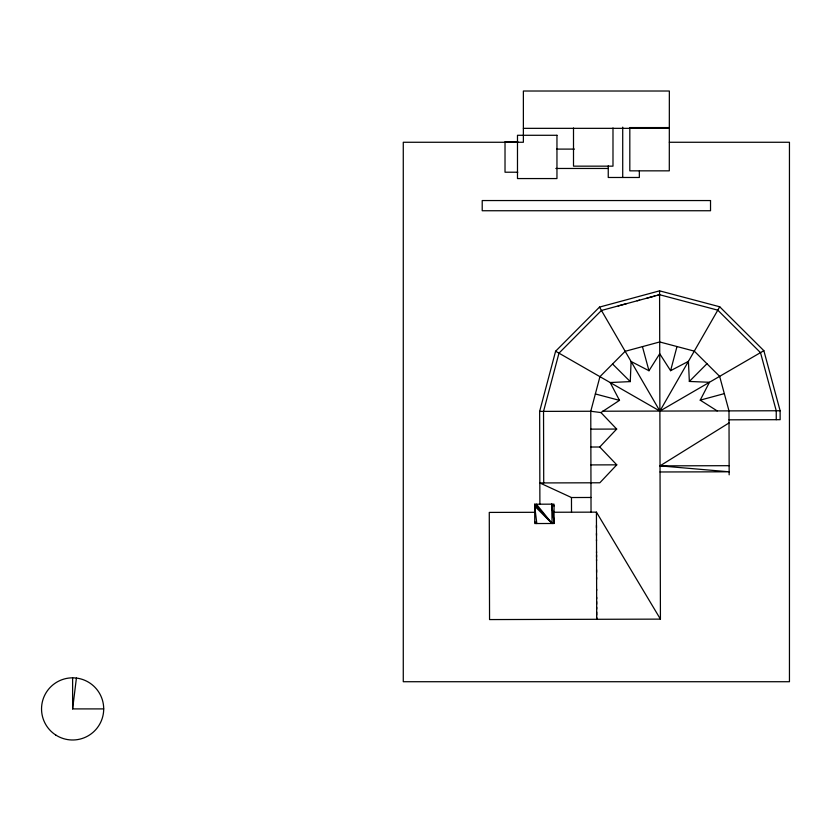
<?xml version="1.0" encoding="UTF-8"?>
<svg xmlns="http://www.w3.org/2000/svg" width="831" height="831" viewBox="0 0 831 831"><rect width="100%" height="100%" fill="white"/><g stroke="black" fill="none" stroke-linecap="round" stroke-linejoin="round"><path stroke-width="1.25" d="M539.89 504.199L539.651 411.387L590.768 411.252L600.938 412.56L619.5 400.365L610.162 382.53L630.262 381.606L631.093 361.495L648.969 370.74L659.731 353.746L670.596 370.688L688.421 361.35L689.346 381.45L709.456 382.281L700.211 400.147L717.215 410.919M103.709 708.905L72.619 708.905L76.41 678.054M539.651 411.387L555.607 351.222L599.494 307.096L659.575 290.84L719.729 306.784L763.855 350.682L780.122 410.753L780.143 419.686L729.016 419.821M670.596 370.688L676.995 346.548M719.729 306.784L659.887 411.075L555.607 351.222M590.862 447.026L599.753 447.005L616.675 429.066L600.938 412.56M599.753 447.005L616.768 464.841L599.847 482.78L539.838 482.936L571.468 497.53L590.997 497.478M689.346 381.45L706.963 363.739M660.043 471.977L729.151 471.8L660.022 465.869L729.026 422.948M763.855 350.682L659.887 411.075L599.494 307.096M618.181 305.933L626.449 303.689M637.159 300.791L639.59 300.126M646.83 298.173L659.585 294.714L717.797 310.16L760.5 352.635L776.237 410.763L776.258 419.697M654.818 296.013L601.447 310.462L558.972 353.154L543.536 411.376L543.713 482.925M657.186 295.369L659.585 294.714M700.211 400.147L724.32 393.624M602.558 411.22L780.122 410.753M590.82 429.139L616.675 429.066M590.914 464.913L616.768 464.841M660.022 465.869L729.14 465.682M534.697 504.209L554.028 504.157L554.08 523.488L534.749 523.54L534.697 504.209L552.096 523.499L551.711 504.168L554.028 505.944M534.717 512.301L489.272 512.415L489.552 619.573L660.427 619.126L659.575 290.84M554.048 512.249L596.429 512.145L660.427 619.126M669.298 127.579L629.815 127.579L629.815 170.843L669.298 170.843L669.35 91.015L523.374 91.015L523.374 142.267L403.274 142.267L403.274 681.721L789.45 681.721L789.45 142.267L669.35 142.267M523.374 128.338L669.35 128.338M517.796 141.644L505.019 141.644L505.019 172.214L517.796 172.214M556.562 149.102L574.429 149.102M555.856 168.464L608.199 168.464M595.36 393.956L619.5 400.365M534.738 521.702L536.816 523.54L534.697 506.193L552.096 523.499L536.431 504.209M612.561 363.988L630.262 381.606M642.436 346.631L648.969 370.74M554.069 521.276L551.711 504.168L554.08 523.488M729.161 474.833L728.995 410.888L719.646 376.36L694.28 351.129L659.7 341.957L625.172 351.305L599.94 376.672L590.768 411.252L591.038 512.156M596.429 512.145L596.71 619.292L596.7 617.204M596.461 525.369L596.471 527.737M596.481 533.388L596.492 535.372M596.502 539.589L596.502 540.908M596.533 551.628L596.533 552.854M596.544 554.911L596.544 557.248M596.554 559.346L596.554 560.8M596.585 569.744L596.585 572.351M596.596 577.472L596.606 579.269M596.627 589.158L596.637 590.498M596.648 597.281L596.658 598.86M596.658 601.623L596.668 604.23M596.679 607.243L596.679 609.102M596.689 612.052L596.7 615.106M571.468 497.53L571.51 512.208M639.34 171.03L639.34 177.481L608.25 177.481L608.25 165.868M622.72 127.143L622.72 177.481M612.987 127.974L612.987 166.158L573.504 166.158L573.504 127.974M72.619 677.826L72.619 708.905M556.957 135.287L517.484 135.287L517.484 178.561L556.957 178.561L556.957 135.287M710.526 200.551L482.209 200.551L482.209 210.742L710.526 210.742L710.526 200.551M55.833 735.071A31.079 31.079 0 0 0 103.667 710.37A31.079 31.079 0 0 0 58.367 681.295A31.079 31.079 0 0 0 55.833 735.071"/></g></svg>
